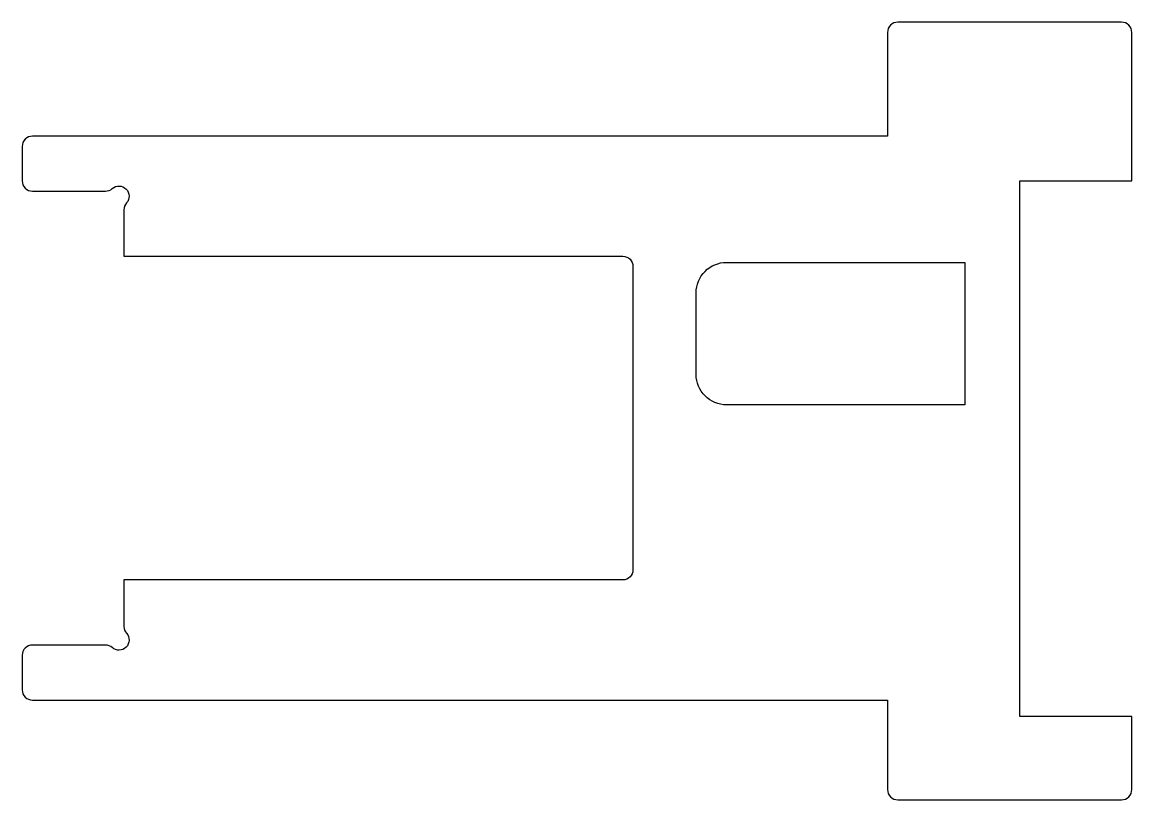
# Model space of a CAD drawing. Header units: millimetres. Extents: x 91.5 to 146, y -19.4 to 18.8.
import ezdxf

# ---------------------------------------------------------------- set-up
doc = ezdxf.new("R2010")
doc.units = ezdxf.units.MM
doc.layers.get('0').update_dxf_attribs({"linetype": 'CONTINUOUS'})

msp = doc.modelspace()

# ---------------------------------------------------------------- linework, layer by layer
for points in [[(121, -8.6), (96.5, -8.6), (96.5, -10.889, 0.182676), (96.625, -11.219, -0.939221), (95.919, -11.925, 0.182676), (95.589, -11.8), (92, -11.8, 0.414214), (91.5, -12.3), (91.5, -14, 0.414214), (92, -14.5), (134, -14.5), (134, -18.9, 0.414214), (134.5, -19.4), (145.5, -19.4, 0.414214), (146, -18.9), (146, -15.3), (140.5, -15.3), (140.5, 11), (146, 11), (146, 18.3, 0.414214), (145.5, 18.8), (134.5, 18.8, 0.414214), (134, 18.3), (134, 13.2), (92, 13.2, 0.414214), (91.5, 12.7), (91.5, 11, 0.414214), (92, 10.5), (95.589, 10.5, 0.182676), (95.919, 10.625, -0.939221), (96.625, 9.919, 0.182676), (96.5, 9.589), (96.5, 7.3), (121, 7.3, -0.414214), (121.5, 6.8), (121.5, -8.1, -0.414214)], [(124.6, 1.5), (124.6, 5.5, -0.414214), (126.1, 7), (137.8, 7), (137.8, 0), (126.1, 0, -0.414214)]]:
    msp.add_lwpolyline(points, format="xyb", close=True)

doc.saveas('drawing.dxf')
